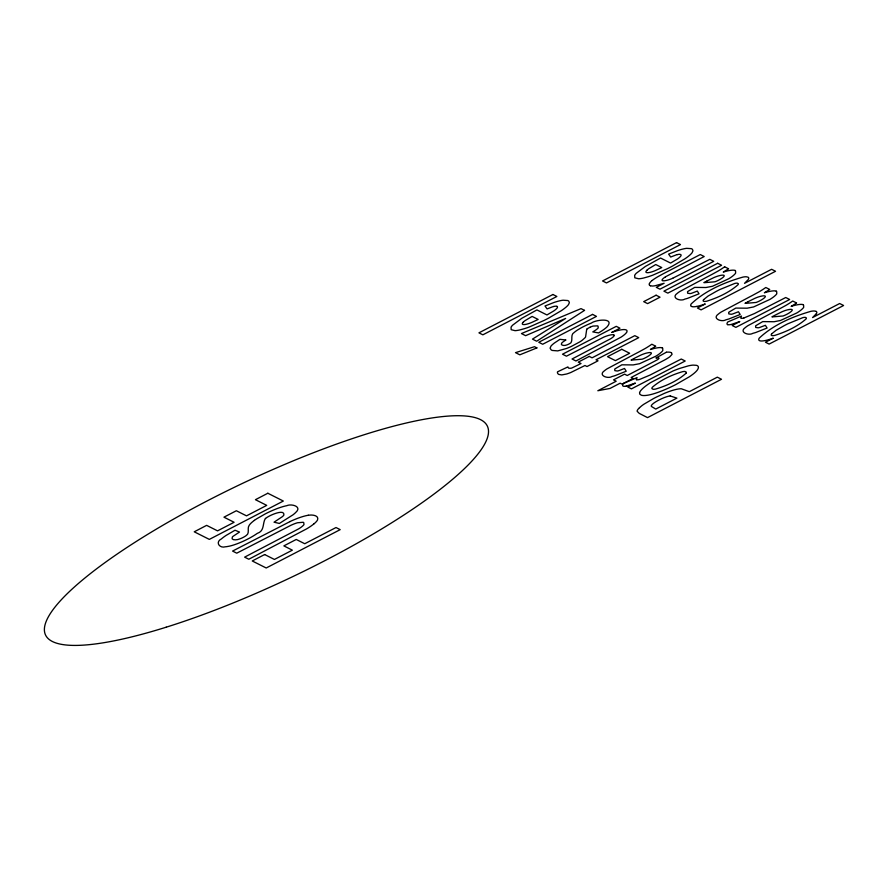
<?xml version="1.0" encoding="UTF-8"?>
<svg xmlns="http://www.w3.org/2000/svg" width="888" height="888" viewBox="0 0 888 888"><rect width="100%" height="100%" fill="white"/><g stroke="black" fill="none" stroke-linecap="round" stroke-linejoin="round"><path stroke-width="1.33" d="M626.495 332.512L626.329 332.745A16.262 3.519 -25.3 0 1 621.023 337.163L575.957 360.983L572.027 359.007L610.389 338.894A8.813 1.909 -25.3 0 0 613.797 336.263A9.391 2.031 -25.3 0 0 613.941 335.12L613.974 335.098M816.294 313.764L812.564 317.56L839.66 303.518L843.6 305.494L769.141 344.078L765.467 342.224L773.304 338.161A23.51 5.095 -25.3 0 1 764.801 340.626A21.301 4.607 -25.3 0 1 759.54 340.648A25.108 5.439 -25.3 0 1 759.018 340.282L758.763 339.793A21.689 4.695 -25.3 0 1 759.24 338.117C773.448 324.786 792.473 316.594 811.077 311.277A21.623 4.684 -25.3 0 1 814.385 311L816.083 311.366M586.724 329.237L585.581 336.963A15.551 3.363 -25.3 0 1 584.804 337.962L582.45 340.06A15.018 3.252 -25.3 0 1 579.842 341.869L571.239 346.475A16.483 3.563 -25.3 0 1 566.189 348.584L557.708 350.893L552.236 350.438A67.266 14.563 -25.3 0 1 551.148 349.85L550.072 348.174L551.015 346.054A19.814 4.285 -25.3 0 1 554.367 343.034L559.962 339.327L565.945 339.993L564.846 340.659A9.835 2.131 -25.3 0 0 561.693 343.101C559.94 345.621 564.801 345.821 566.255 345.099A3.874 0.844 -25.3 0 0 568.82 344.078A4.218 0.91 -25.3 0 0 569.23 343.856A3.596 0.777 -25.3 0 0 570.984 342.69C573.049 339.571 570.074 334.554 574.425 332.279A13.775 2.986 -25.3 0 1 577.366 330.103L581.485 327.672A21.834 4.729 -25.3 0 1 584.06 326.329L585.914 325.419A17.627 3.818 -25.3 0 1 591.386 323.077C595.548 319.713 615.195 317.349 607.192 326.74A23.01 4.984 -25.3 0 1 601.842 330.88L598.568 332.933L592.795 331.901L595.659 330.092A10.489 2.276 -25.3 0 0 597.957 328.194A9.613 2.076 -25.3 0 0 598.235 327.839L598.068 326.118A29.87 6.46 -25.3 0 0 597.502 325.852L593.062 326.074A5.228 1.132 -25.3 0 0 590.065 327.239M666.366 352.236L655.91 357.986A39.882 8.636 -25.3 0 1 657.209 357.908L658.73 358.019M611.965 332.334L619.957 328.194L616.272 326.34L562.504 354.212L566.444 356.188L603.895 337.074A12.01 2.597 -25.3 0 1 609.912 335.065A12.976 2.808 -25.3 0 1 613.885 335.042M590.065 327.239L589.776 327.383A6.593 1.432 -25.3 0 0 588.977 327.794A4.529 0.977 -25.3 0 0 586.691 329.248M289.921 521.644L232.567 551.071L236.752 553.18L290.842 525.33A11.91 2.575 -25.3 0 1 297.447 522.766L303.086 522.277A31.091 6.727 -25.3 0 1 303.74 522.577L303.985 524.564A12.576 2.72 -25.3 0 1 303.43 525.252A13.808 2.986 -25.3 0 1 298.856 528.76L244.622 557.142L248.818 559.24L306.749 528.804A23.687 5.128 -25.3 0 0 313.764 523.987M672.782 278.222L709.801 259.34L713.741 261.316L659.962 289.188L656.288 287.335L664.124 283.272L655.044 285.758A22.433 4.862 -25.3 0 1 652.036 286.014L650.46 285.781M743.922 317.982L754.511 313.531L785.725 297.513L789.654 299.489L735.886 327.361L732.2 325.508L739.793 321.567L731.69 324.309A10.367 2.242 -25.3 0 1 730.702 324.542A11.733 2.542 -25.3 0 1 727.594 324.586M789.01 309.535L787.445 309.868A10.401 2.253 -25.3 0 0 781.829 311.843L777.111 314.163A87.446 18.926 -25.3 0 0 774.758 315.373L771.916 316.85L772.571 316.816A63.348 13.709 -25.3 0 1 773.581 316.794L782.994 315.995A6.494 1.41 -25.3 0 0 785.902 314.774L786.657 314.396A8.314 1.798 -25.3 0 0 791.053 311.588A9.491 2.054 -25.3 0 0 791.419 311.244A8.159 1.765 -25.3 0 0 792.218 309.823L792.018 309.601A12.521 2.708 -25.3 0 0 788.999 309.546M308.203 515.362C311.366 514.463 319.425 515.14 317.527 519.991A25.641 5.55 -25.3 0 1 313.875 523.953M670.229 395.97L676.889 398.124L655.744 409.079L651.359 406.415A11.955 2.586 -25.3 0 1 652.935 403.796A10.467 2.264 -25.3 0 1 656.698 401.265L658.041 400.51A15.074 3.263 -25.3 0 1 659.029 399.989A11.566 2.509 -25.3 0 1 670.351 395.882M724.652 266.8L728.593 268.787A30.825 6.671 -25.3 0 1 727.683 269.364L723.587 271.872A8.902 1.92 -25.3 0 0 723.287 272.061A27.317 5.916 -25.3 0 1 735.364 270.485M671.495 352.703L672.083 354.334L669.719 356.865A16.151 3.497 -25.3 0 1 664.835 359.873L631.168 377.478L633.077 378.432L622.044 384.149L620.135 383.194L610.034 388.433L597.824 390.742L616.205 381.218L613.541 379.875L624.564 374.159L627.239 375.502L657.22 359.884A4.163 0.899 -25.3 0 0 658.652 358.064M265.49 518.481A7.703 1.665 -25.3 0 1 269.175 516.161A9.779 2.12 -25.3 0 1 269.985 515.739A9.169 1.987 -25.3 0 1 273.482 514.174C276.046 513.153 284.537 510.089 283.905 514.985A14.386 3.108 -25.3 0 1 283.305 515.762A13.653 2.953 -25.3 0 1 282.417 516.638L274.048 522.188L279.365 523.454L293.051 514.785A26.318 5.694 -25.3 0 0 295.715 512.454C302.608 506.56 291.397 503.463 286.791 505.683A23.632 5.117 -25.3 0 0 278.199 508.191L277.378 508.491A25.064 5.428 -25.3 0 0 265.346 513.852L256.588 518.87A20.124 4.351 -25.3 0 0 254.423 520.346M265.534 518.47A6.86 1.487 -25.3 0 0 265.212 518.759C262.382 523.587 264.724 531.013 257.243 533.399A21.556 4.662 -25.3 0 1 252.092 536.685L250.094 537.817A25.153 5.439 -25.3 0 1 247.23 539.316A22.611 4.895 -25.3 0 1 236.408 544.044A21.845 4.729 -25.3 0 1 229.137 546.209L226.862 546.62A29.326 6.349 -25.3 0 1 225.297 546.797C219.558 548.562 214.896 542.091 221.478 538.85A23.943 5.184 -25.3 0 1 226.14 535.397L234.998 530.236L239.516 532.045L232.989 536.363A9.502 2.054 -25.3 0 0 232.345 537.018C230.281 540.759 237.351 540.037 239.261 539.06A5.927 1.288 -25.3 0 0 242.202 537.895L242.546 537.728A7.337 1.587 -25.3 0 0 243.567 537.196A6.227 1.343 -25.3 0 0 246.198 535.553C250.039 533.277 246.886 528.449 249.173 525.352A23.898 5.173 -25.3 0 1 254.39 520.357M289.899 521.611A24.509 5.306 -25.3 0 1 308.391 515.229M626.251 386.069A10.367 2.242 -25.3 0 0 627.25 385.825L635.353 383.094L627.76 387.024L631.435 388.877L685.214 361.005L681.274 359.03L650.06 375.058L639.471 379.498A8.525 1.843 -25.3 0 1 636.518 379.676M626.229 386.08A11.733 2.542 -25.3 0 1 623.143 386.114A19.314 4.185 -25.3 0 1 623.409 383.45L637.051 377.611L636.263 379.487A8.969 1.943 -25.3 0 0 636.496 379.687M666.444 352.192A32.701 7.082 -25.3 0 1 671.428 352.747M662.526 347.896A27.317 5.916 -25.3 0 0 650.416 349.506A8.902 1.92 -25.3 0 1 650.749 349.284L654.845 346.775A30.825 6.671 -25.3 0 0 655.755 346.198L651.825 344.222A32.934 7.126 -25.3 0 1 645.809 348.14A20.546 4.451 -25.3 0 1 644.533 348.862L639.171 351.792A115.695 25.042 -25.3 0 1 635.12 353.912L607.037 368.864A9.99 2.165 -25.3 0 0 606.193 369.43A12.61 2.731 -25.3 0 0 604.539 370.696C597.591 375.291 607.803 379.209 612.043 376.501A19.025 4.118 -25.3 0 0 614.951 375.68L626.218 371.228L624.497 368.487L618.792 370.673A6.938 1.499 -25.3 0 1 617.271 371.018L614.84 370.651L614.685 369.208A4.751 1.032 -25.3 0 1 615.129 368.764L621.844 364.813L633.155 364.924L639.604 363.692L655.91 356.166A16.483 3.563 -25.3 0 0 660.017 353.346L661.338 352.203A17.216 3.73 -25.3 0 0 662.803 350.505L662.726 348.362A31.724 6.86 -25.3 0 0 662.248 348.052M611.943 332.356A24.42 5.284 -25.3 0 1 626.184 329.948A22.7 4.917 -25.3 0 1 626.573 332.478M556.876 306.338A15.529 3.363 -25.3 0 1 557.287 306.593L557.486 306.993A12.321 2.664 -25.3 0 1 556.643 308.58L555.81 309.379A12.876 2.786 -25.3 0 1 553.835 310.9L546.964 314.951L536.929 309.912L521.756 318.326L512.598 325.197A25.108 5.439 -25.3 0 0 511.066 327.195L511.177 329.692L515.018 330.658A25.397 5.495 -25.3 0 0 520.024 329.892L524.386 328.682A26.984 5.839 -25.3 0 0 529.415 326.951L544.1 320.424A54.679 11.833 -25.3 0 0 548.784 318.026L561.272 310.711A29.182 6.316 -25.3 0 0 564.557 308.347L566.222 306.982A23.71 5.128 -25.3 0 0 568.498 304.584L569.363 302.675L568.82 301.221A44.811 9.701 -25.3 0 0 567.71 300.533L563.036 300.211A24.198 5.239 -25.3 0 0 554.001 302.475L544.999 305.994L547.097 308.924L552.369 306.871A8.636 1.865 -25.3 0 1 553.679 306.504M553.724 306.471A10.667 2.309 -25.3 0 1 556.832 306.371M816.039 311.388A20.291 4.396 -25.3 0 1 816.372 313.73M791.33 306.271A8.902 1.92 -25.3 0 1 791.63 306.083L795.726 303.574A30.825 6.671 -25.3 0 0 796.636 302.997L792.707 301.021A32.934 7.126 -25.3 0 1 786.69 304.939A20.546 4.451 -25.3 0 1 785.414 305.661L780.053 308.591A115.695 25.042 -25.3 0 1 775.99 310.711L747.918 325.674A9.99 2.165 -25.3 0 0 747.074 326.229A12.61 2.731 -25.3 0 0 745.421 327.494C738.472 332.09 748.684 336.008 752.924 333.3A19.025 4.118 -25.3 0 0 755.821 332.478L767.099 328.027L765.378 325.297L759.673 327.472A6.938 1.499 -25.3 0 1 758.152 327.816L755.721 327.45L755.566 326.007A4.751 1.032 -25.3 0 1 756.01 325.563L762.725 321.611L774.036 321.734L780.485 320.49L796.791 312.964A16.483 3.563 -25.3 0 0 800.898 310.145L802.219 309.002A17.216 3.73 -25.3 0 0 803.684 307.304L803.607 305.172A31.724 6.86 -25.3 0 0 803.118 304.85M791.297 306.305A27.317 5.916 -25.3 0 1 803.407 304.695M727.516 324.631A19.314 4.185 -25.3 0 1 727.86 321.933L741.502 316.084L740.714 317.971A8.969 1.943 -25.3 0 0 740.936 318.17A8.525 1.843 -25.3 0 0 743.878 318.015M776.5 291.164A27.317 5.916 -25.3 0 0 764.379 292.774A8.902 1.92 -25.3 0 1 764.723 292.552L768.819 290.043A30.825 6.671 -25.3 0 0 769.73 289.466L765.789 287.49A32.934 7.126 -25.3 0 1 759.773 291.408A20.546 4.451 -25.3 0 1 758.507 292.13L753.135 295.06A115.695 25.042 -25.3 0 1 749.084 297.18L721 312.132A9.99 2.165 -25.3 0 0 720.168 312.698A12.61 2.731 -25.3 0 0 718.503 313.964C711.554 318.559 721.778 322.477 726.007 319.769A19.025 4.118 -25.3 0 0 728.915 318.947L740.181 314.496L738.461 311.755L732.755 313.941A6.938 1.499 -25.3 0 1 731.235 314.285L728.815 313.919L728.66 312.476A4.751 1.032 -25.3 0 1 729.092 312.032L735.808 308.081L747.119 308.192L753.568 306.959L769.874 299.434A16.483 3.563 -25.3 0 0 773.981 296.614L775.313 295.471A17.216 3.73 -25.3 0 0 776.767 293.773L776.7 291.63A31.724 6.86 -25.3 0 0 776.212 291.32M696.758 306.416A23.51 5.095 -25.3 0 0 705.25 303.962L697.413 308.014L701.098 309.868L775.557 271.273L771.617 269.297L744.521 283.339L748.251 279.542A20.291 4.396 -25.3 0 0 747.996 277.178L746.342 276.779A21.623 4.684 -25.3 0 0 743.034 277.067C724.419 282.373 705.405 290.565 691.197 303.907A21.689 4.695 -25.3 0 0 690.709 305.583L690.964 306.06A25.108 5.439 -25.3 0 0 691.475 306.438M696.703 306.449A21.301 4.607 -25.3 0 1 691.497 306.427M724.619 266.811A32.934 7.126 -25.3 0 1 718.647 270.718A20.546 4.451 -25.3 0 1 717.371 271.451L712.01 274.381A115.695 25.042 -25.3 0 1 707.947 276.501L679.875 291.453A9.99 2.165 -25.3 0 0 679.031 292.008A12.61 2.731 -25.3 0 0 677.378 293.273C670.418 297.88 680.641 301.798 684.87 299.089A19.025 4.118 -25.3 0 0 687.778 298.268L699.045 293.817L697.335 291.075L691.63 293.262A6.938 1.499 -25.3 0 1 690.098 293.595L687.678 293.24L687.523 291.797A4.751 1.032 -25.3 0 1 687.967 291.353L694.682 287.401L705.993 287.512L712.431 286.28L728.748 278.754A16.483 3.563 -25.3 0 0 732.855 275.924L734.176 274.781A17.216 3.73 -25.3 0 0 735.63 273.093L735.564 270.951A31.724 6.86 -25.3 0 0 735.075 270.64M665.456 276.901A8.314 1.798 -25.3 0 1 666.411 276.312L704.217 256.532L700.277 254.545L666.766 271.917A88.101 19.07 -25.3 0 0 662.515 274.148L657.786 276.767A18.326 3.963 -25.3 0 0 652.125 280.497M662.404 280.641A9.402 2.031 -25.3 0 1 665.334 276.912M672.771 278.266A12.465 2.697 -25.3 0 1 662.559 280.564M650.527 285.747A24.265 5.25 -25.3 0 1 649.361 283.572M649.517 283.505A17.216 3.73 -25.3 0 1 652.036 280.519M677.344 254.59A10.667 2.309 -25.3 0 1 680.441 254.49A15.529 3.363 -25.3 0 1 680.907 254.712L681.096 255.111A12.321 2.664 -25.3 0 1 680.252 256.699L679.42 257.498A12.876 2.786 -25.3 0 1 677.444 259.019L670.573 263.07L660.55 258.031L645.376 266.444L636.219 273.315A25.108 5.439 -25.3 0 0 634.676 275.313L634.798 277.811L638.639 278.777A25.397 5.495 -25.3 0 0 643.645 278.011L648.007 276.801A26.984 5.839 -25.3 0 0 653.024 275.069L667.709 268.542A54.679 11.833 -25.3 0 0 672.394 266.145L684.881 258.83A29.182 6.316 -25.3 0 0 688.178 256.466L689.832 255.1A23.71 5.128 -25.3 0 0 692.107 252.703L692.973 250.793L692.44 249.339A44.811 9.701 -25.3 0 0 691.319 248.651L686.657 248.329A24.198 5.239 -25.3 0 0 677.611 250.594L668.609 254.112L670.706 257.043L675.99 254.989A8.636 1.865 -25.3 0 1 677.289 254.623M639.56 392.807L639.804 394.205L641.325 395.204A32.778 7.093 -25.3 0 0 648.14 395.138A27.473 5.95 -25.3 0 0 659.207 391.919L661.083 391.197A34.133 7.393 -25.3 0 0 675.857 384.537L689.255 376.834A28.449 6.161 -25.3 0 0 691.375 375.38A26.207 5.672 -25.3 0 0 697.324 370.019L697.746 369.341A35.465 7.681 -25.3 0 0 697.502 365.767A37.773 8.181 -25.3 0 0 696.314 365.312L693.04 365.112A28.649 6.205 -25.3 0 0 688.411 365.845L679.82 368.376A30.225 6.538 -25.3 0 0 672.982 371.006L650.638 382.584A29.826 6.46 -25.3 0 0 645.632 386.08L644.777 386.746A32.234 6.971 -25.3 0 0 642.524 388.7L641.358 389.899A28.538 6.183 -25.3 0 0 639.682 392.396L639.56 392.807M703.651 299.622L703.474 299.844A10.878 2.353 -25.3 0 0 703.185 300.91L703.385 301.143A13.598 2.942 -25.3 0 0 703.951 301.376L704.473 301.443A11.466 2.486 -25.3 0 0 706.726 301.199C717.893 297.669 729.126 292.529 737.972 284.793A11.278 2.442 -25.3 0 0 738.294 283.672L737.306 283.161A10.789 2.331 -25.3 0 0 734.842 283.405L719.646 289.632A54.401 11.777 -25.3 0 0 716.339 291.342L708.036 296.081L703.651 299.622M771.694 333.833L771.528 334.066A10.878 2.353 -25.3 0 0 771.239 335.131L771.428 335.353A13.598 2.942 -25.3 0 0 771.994 335.586L772.516 335.653A11.466 2.486 -25.3 0 0 774.769 335.409C785.936 331.879 797.18 326.751 806.027 319.003A11.278 2.442 -25.3 0 0 806.337 317.893L805.349 317.382A10.789 2.331 -25.3 0 0 802.896 317.615L787.689 323.854A54.401 11.777 -25.3 0 0 784.382 325.563L776.079 330.303L771.694 333.833M685.891 373.393C677.422 380.941 666.522 385.803 655.721 389.033A12.765 2.764 -25.3 0 1 653.035 389.255L651.881 388.556A12.698 2.753 -25.3 0 1 652.536 387.068C661.094 379.786 671.761 374.869 682.506 371.695A12.621 2.731 -25.3 0 1 684.892 371.45L686.335 372.172A12.687 2.742 -25.3 0 1 685.891 373.393M523.265 322.155L523.054 322.388A11.511 2.486 -25.3 0 0 522.377 324.076L522.577 324.275A14.696 3.186 -25.3 0 0 523.099 324.486L523.831 324.575A11.389 2.464 -25.3 0 0 526.762 324.142L527.239 324.02A12.92 2.797 -25.3 0 0 528.771 323.554A12.055 2.609 -25.3 0 0 531.601 322.511L538.161 319.447L532.134 316.417L525.174 320.557A11.1 2.409 -25.3 0 0 523.787 321.667L523.265 322.155M646.886 270.274L646.664 270.507A11.511 2.486 -25.3 0 0 645.998 272.194L646.198 272.394A14.696 3.186 -25.3 0 0 646.708 272.605L647.441 272.694A11.389 2.464 -25.3 0 0 650.382 272.261L650.849 272.139A12.92 2.797 -25.3 0 0 652.391 271.673A12.055 2.609 -25.3 0 0 655.222 270.629L661.771 267.566L655.744 264.535L648.795 268.676A11.1 2.409 -25.3 0 0 647.408 269.786L646.886 270.274M639.515 407.67L639.127 408.036A21.612 4.673 -25.3 0 0 637.129 411.266L639.271 413.397L647.53 417.615L721.522 379.265L717.326 377.156L689.299 391.686L681.329 388.766A24.698 5.35 -25.3 0 0 675.679 389.532A23.454 5.073 -25.3 0 0 666.71 392.429A20.646 4.473 -25.3 0 0 664.679 393.24L656.288 397.136A40.87 8.847 -25.3 0 0 653.524 398.568L643.889 404.229A21.245 4.595 -25.3 0 0 641.425 406.038L639.515 407.67M584.526 310.378L536.674 341.225L532.478 339.116L565.656 318.426L525.618 335.675L521.434 333.566L581.03 308.624L584.526 310.378M552.924 294.494L478.932 332.845L482.872 334.82L556.865 296.47L552.924 294.494M676.545 242.613L602.552 280.963L606.482 282.939L680.474 244.589L676.545 242.613M592.54 314.408L538.761 342.28L542.701 344.255L596.47 316.383L592.54 314.408M267.843 493.251L255.433 499.689L266.733 505.372L246.509 515.85L236.352 510.744L223.943 517.171L234.099 522.277L217.549 530.858L206.638 525.363L194.228 531.801L209.335 539.393L283.328 501.043L267.843 493.251M656.088 295.216L643.678 301.643L647.618 303.618L660.028 297.191L656.088 295.216M717.671 263.292L663.902 291.164L667.843 293.14L721.611 265.268L717.671 263.292M706.704 281.163L703.873 282.628L704.528 282.595A63.348 13.709 -25.3 0 1 705.527 282.584L714.94 281.785A6.494 1.41 -25.3 0 0 717.859 280.553L718.614 280.175A8.314 1.798 -25.3 0 0 722.999 277.378A9.491 2.054 -25.3 0 0 723.376 277.034A8.159 1.765 -25.3 0 0 724.175 275.602L724.053 275.447A12.521 2.708 -25.3 0 0 720.956 275.324L719.391 275.657A10.401 2.253 -25.3 0 0 713.785 277.633L709.068 279.953A87.446 18.926 -25.3 0 0 706.704 281.163M589.277 356.41L578.243 362.126L581.041 363.536L571.994 367.932A3.497 0.755 -25.3 0 1 571.517 368.098A4.018 0.866 -25.3 0 1 570.884 368.265L568.886 368.22A31.879 6.904 -25.3 0 1 567.932 366.899L557.464 371.861A43.79 9.479 -25.3 0 0 558.863 374.447L561.804 374.914L566.489 374.026A11.522 2.498 -25.3 0 0 570.962 372.427L584.97 365.512L587.001 366.533L598.035 360.817L596.003 359.795L638.75 337.64L634.809 335.664L592.074 357.82L589.277 356.41M621.778 349.295L607.525 356.676L615.406 360.628L629.648 353.246L621.778 349.295M633.877 358.574L631.035 360.051L631.69 360.017A63.348 13.709 -25.3 0 1 632.7 359.995L642.113 359.196A6.494 1.41 -25.3 0 0 645.032 357.975L645.776 357.587A8.314 1.798 -25.3 0 0 650.171 354.789A9.491 2.054 -25.3 0 0 650.549 354.445A8.159 1.765 -25.3 0 0 651.337 353.024L651.215 352.869A12.521 2.708 -25.3 0 0 648.118 352.747L646.564 353.069A10.401 2.253 -25.3 0 0 640.947 355.045L636.23 357.365A87.446 18.926 -25.3 0 0 633.877 358.574M747.84 301.842L744.999 303.319L745.654 303.285A63.348 13.709 -25.3 0 1 746.664 303.263L756.077 302.464A6.494 1.41 -25.3 0 0 758.996 301.243L759.751 300.854A8.314 1.798 -25.3 0 0 764.135 298.057A9.491 2.054 -25.3 0 0 764.513 297.713A8.159 1.765 -25.3 0 0 765.301 296.292L765.101 296.07A12.521 2.708 -25.3 0 0 762.082 296.004L760.528 296.337A10.401 2.253 -25.3 0 0 754.922 298.312L750.194 300.632A87.446 18.926 -25.3 0 0 747.84 301.842M264.646 554.534L252.248 560.972L266.211 567.987L340.204 529.637L336.008 527.539L304.762 543.734L296.259 539.46L283.849 545.887L292.352 550.16L274.425 559.451L264.646 554.534M536.896 347.907L519.824 354.812L515.517 352.647L534.487 346.697L536.896 347.907M166.211 627.194A244.355 52.892 -25.3 0 0 488.178 428.482A244.355 52.892 -25.3 0 0 144.944 536.03A244.355 52.892 -25.3 0 0 166.211 627.194"/></g></svg>
